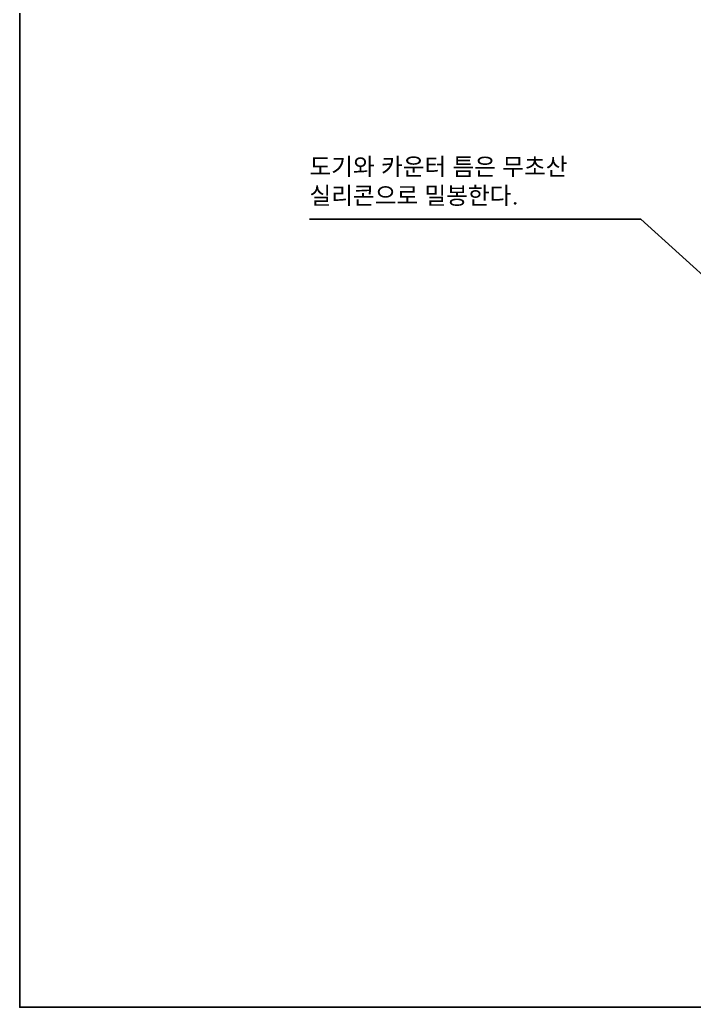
# Model space of a CAD drawing. Extents: x 6851 to 9951, y 0 to 2279.
# Drawn here: x 6851 to 7630, y 0 to 1139 of the extents above; entities that cross this region are included whole.
import ezdxf

# ---------------------------------------------------------------- set-up
doc = ezdxf.new("R2010")
doc.units = 0
doc.header["$LTSCALE"] = 20
doc.header["$MEASUREMENT"] = 0
doc.layers.add('3', color=3, linetype='CONTINUOUS')
doc.layers.add('5', color=5, linetype='CONTINUOUS')
doc.styles.add('GHS', font='romans', dxfattribs={"bigfont": 'ghs'})
doc.dimstyles.get("Standard").update_dxf_attribs({"dimtxt": 2.5, "dimasz": 2, "dimexe": 2, "dimexo": 1, "dimgap": 1.5, "dimtad": 1, "dimdec": 0, "dimlfac": 10, "dimrnd": 0.5, "dimzin": 0, "dimdsep": 46, "dimtxsty": 'Standard', "dimcen": 0, "dimclrt": 2, "dimadec": 0, "dimazin": 0, "dimtfac": 1, "dimtdec": 0, "dimtmove": 0, "dimatfit": 3, "dimfxl": 0, "dimtolj": 1, "dimtzin": 0, "dimarcsym": 0})

msp = doc.modelspace()

# ---------------------------------------------------------------- linework, layer by layer
at = {"layer": '5', "color": 212}
msp.add_lwpolyline([(6850.90492, 2100), (9950.90492, 2100), (9950.90492, 0), (6850.90492, 0)], close=True, dxfattribs=at)

# ---------------------------------------------------------------- texts
at = {"layer": '3', "color": 7, "insert": (7185.32418, 979.88853), "char_height": 20, "attachment_point": 1, "style": 'GHS'}
msp.add_mtext_dynamic_manual_height_columns('{\\fGulim|b0|i0|c129|p50;도기와 카운터 틈은 무초산 \\P실리콘으로 밀봉한다}.', width=382.6024031, gutter_width=13.505, heights=[0], dxfattribs=at)

# ---------------------------------------------------------------- leaders
at = {"layer": '3'}
msp.add_leader([(7816.55609, 683.26006), (7567.92658, 909.4069), (7185.32418, 909.4069)], dimstyle='Standard', override={"dimtxt": 20, "dimasz": 20, "dimexe": 20, "dimexo": 0, "dimgap": 10, "dimtad": 0, "dimdec": 4, "dimlfac": 1, "dimzin": 8, "dimclrd": 3, "dimclre": 3, "dimtdec": 4}, dxfattribs=at)

doc.saveas('drawing.dxf')
